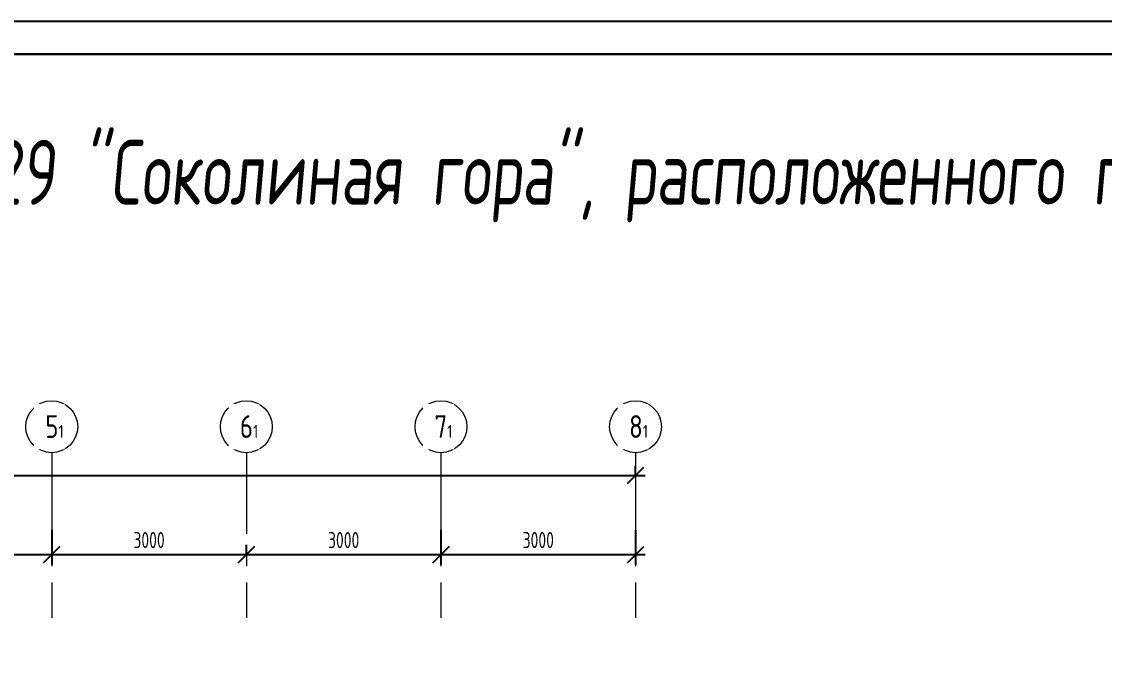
# Model space of a CAD drawing. Header units: millimetres. Extents: x -241391 to 8718866, y 0 to 143518.
# Drawn here: x -206697 to -190008, y 131239 to 141008 of the extents above; entities that cross this region are included whole.
import ezdxf
from ezdxf.enums import TextEntityAlignment as Align

# ---------------------------------------------------------------- set-up
doc = ezdxf.new("R2010")
doc.units = ezdxf.units.MM
doc.header["$MEASUREMENT"] = 0
doc.header["$PDMODE"] = 3
doc.header["$PDSIZE"] = -4
doc.linetypes.add('CENTER', pattern=[2, 1.25, -0.25, 0.25, -0.25])
doc.layers.get('0').update_dxf_attribs({"color": 250, "lineweight": 9})
doc.layers.get('Defpoints').update_dxf_attribs({"color": 8})
doc.layers.add('_RAMKA', color=7, linetype='Continuous')
for name, color, linetype, lineweight in [('АР_Оси', 193, 'Continuous', 9), ('АР_Оси размеры', 164, 'Continuous', 9), ('АР_Текст', 250, 'Continuous', 5)]:
    doc.layers.add(name, color=color, linetype=linetype, lineweight=lineweight)
doc.styles.add('ISOCPEUR', font='isocpeur.ttf', dxfattribs={"width": 0.7})
doc.styles.add('ГОСТ 2.304', font='isocpeur.ttf', dxfattribs={"width": 0.7})
doc.dimstyles.new('СПДС', dxfattribs={"dimscale": 100, "dimtxt": 2.5, "dimasz": 2.5, "dimexe": 1.5, "dimexo": 0, "dimgap": 1, "dimtad": 1, "dimdec": 0, "dimrnd": 1, "dimtxsty": 'ГОСТ 2.304', "dimblk": 'OBLIQUE', "dimcen": 2.5, "dimdle": 1.5, "dimadec": 0, "dimazin": 2, "dimtfac": 0.75, "dimtdec": 0, "dimtmove": 1, "dimatfit": 3, "dimfxl": 1, "dimtolj": 1, "dimarcsym": 1})

# ---------------------------------------------------------------- blocks, each defined once
blk = doc.blocks.new('_Oblique')
at = {"color": 0, "linetype": 'ByBlock', "lineweight": -2}
blk.add_line((-0.5, -0.5), (0.5, 0.5), dxfattribs=at)
blk = doc.blocks.new('*D292')
at = {"layer": 'Defpoints', "color": 0, "ltscale": 100, "transparency": 16777216}
for p in [(-209234, 133379), (-206234, 133173), (-206234, 132791)]:
    blk.add_point(p, dxfattribs=at)
at = {"layer": 'АР_Оси размеры', "color": 0, "lineweight": -2, "ltscale": 100, "transparency": 16777216}
for p, q in [((-209234, 133379), (-209234, 132641)), ((-206234, 133173), (-206234, 132641)), ((-209384, 132791), (-206084, 132791))]:
    blk.add_line(p, q, dxfattribs=at)
at = {"layer": 'АР_Оси размеры', "color": 0, "lineweight": -2, "ltscale": 100, "transparency": 16777216, "xscale": 250, "yscale": 250, "zscale": 250, "rotation": 180}
blk.add_blockref('_Oblique', (-209234, 132791), dxfattribs=at)
at = {"layer": 'АР_Оси размеры', "color": 0, "lineweight": -2, "ltscale": 100, "transparency": 16777216, "xscale": 250, "yscale": 250, "zscale": 250}
blk.add_blockref('_Oblique', (-206234, 132791), dxfattribs=at)
at = {"layer": 'АР_Оси размеры', "color": 0, "ltscale": 100, "transparency": 16777216, "insert": (-207734, 133016), "char_height": 250, "attachment_point": 5, "style": 'ГОСТ 2.304'}
blk.add_mtext('\\A1;3000', dxfattribs=at)
blk = doc.blocks.new('*D293')
at = {"layer": 'Defpoints', "color": 0, "ltscale": 100, "transparency": 16777216}
for p in [(-206234, 133173), (-203234, 132791), (-203234, 132791)]:
    blk.add_point(p, dxfattribs=at)
at = {"layer": 'АР_Оси размеры', "color": 0, "lineweight": -2, "ltscale": 100, "transparency": 16777216}
for p, q in [((-206234, 133173), (-206234, 132641)), ((-203234, 132791), (-203234, 132941)), ((-206384, 132791), (-203084, 132791))]:
    blk.add_line(p, q, dxfattribs=at)
at = {"layer": 'АР_Оси размеры', "color": 0, "lineweight": -2, "ltscale": 100, "transparency": 16777216, "xscale": 250, "yscale": 250, "zscale": 250, "rotation": 180}
blk.add_blockref('_Oblique', (-206234, 132791), dxfattribs=at)
at = {"layer": 'АР_Оси размеры', "color": 0, "lineweight": -2, "ltscale": 100, "transparency": 16777216, "xscale": 250, "yscale": 250, "zscale": 250}
blk.add_blockref('_Oblique', (-203234, 132791), dxfattribs=at)
at = {"layer": 'АР_Оси размеры', "color": 0, "ltscale": 100, "transparency": 16777216, "insert": (-204734, 133016), "char_height": 250, "attachment_point": 5, "style": 'ГОСТ 2.304'}
blk.add_mtext('\\A1;3000', dxfattribs=at)
blk = doc.blocks.new('*D294')
at = {"layer": 'Defpoints', "color": 0, "ltscale": 100, "transparency": 16777216}
for p in [(-200234, 133173), (-203234, 132791), (-200234, 132791)]:
    blk.add_point(p, dxfattribs=at)
at = {"layer": 'АР_Оси размеры', "color": 0, "lineweight": -2, "ltscale": 100, "transparency": 16777216}
for p, q in [((-200234, 133173), (-200234, 132641)), ((-203234, 132791), (-203234, 132941)), ((-203384, 132791), (-200084, 132791))]:
    blk.add_line(p, q, dxfattribs=at)
at = {"layer": 'АР_Оси размеры', "color": 0, "lineweight": -2, "ltscale": 100, "transparency": 16777216, "xscale": 250, "yscale": 250, "zscale": 250, "rotation": 180}
blk.add_blockref('_Oblique', (-203234, 132791), dxfattribs=at)
at = {"layer": 'АР_Оси размеры', "color": 0, "lineweight": -2, "ltscale": 100, "transparency": 16777216, "xscale": 250, "yscale": 250, "zscale": 250}
blk.add_blockref('_Oblique', (-200234, 132791), dxfattribs=at)
at = {"layer": 'АР_Оси размеры', "color": 0, "ltscale": 100, "transparency": 16777216, "insert": (-201734, 133016), "char_height": 250, "attachment_point": 5, "style": 'ГОСТ 2.304'}
blk.add_mtext('\\A1;3000', dxfattribs=at)
blk = doc.blocks.new('*D295')
at = {"layer": 'Defpoints', "color": 0, "ltscale": 100, "transparency": 16777216}
for p in [(-200234, 133173), (-197234, 133167), (-197234, 132791)]:
    blk.add_point(p, dxfattribs=at)
at = {"layer": 'АР_Оси размеры', "color": 0, "lineweight": -2, "ltscale": 100, "transparency": 16777216}
for p, q in [((-200234, 133173), (-200234, 132641)), ((-197234, 133167), (-197234, 132641)), ((-200384, 132791), (-197084, 132791))]:
    blk.add_line(p, q, dxfattribs=at)
at = {"layer": 'АР_Оси размеры', "color": 0, "lineweight": -2, "ltscale": 100, "transparency": 16777216, "xscale": 250, "yscale": 250, "zscale": 250, "rotation": 180}
blk.add_blockref('_Oblique', (-200234, 132791), dxfattribs=at)
at = {"layer": 'АР_Оси размеры', "color": 0, "lineweight": -2, "ltscale": 100, "transparency": 16777216, "xscale": 250, "yscale": 250, "zscale": 250}
blk.add_blockref('_Oblique', (-197234, 132791), dxfattribs=at)
at = {"layer": 'АР_Оси размеры', "color": 0, "ltscale": 100, "transparency": 16777216, "insert": (-198734, 133016), "char_height": 250, "attachment_point": 5, "style": 'ГОСТ 2.304'}
blk.add_mtext('\\A1;3000', dxfattribs=at)
blk = doc.blocks.new('*D310')
at = {"layer": 'Defpoints', "color": 0, "ltscale": 100, "transparency": 16777216}
for p in [(-218234, 134013), (-197234, 134013), (-197234, 134013)]:
    blk.add_point(p, dxfattribs=at)
at = {"layer": 'АР_Оси размеры', "color": 0, "lineweight": -2, "ltscale": 100, "transparency": 16777216}
for p, q in [((-218234, 134013), (-218234, 134163)), ((-197234, 134013), (-197234, 134163)), ((-218384, 134013), (-197084, 134013))]:
    blk.add_line(p, q, dxfattribs=at)
at = {"layer": 'АР_Оси размеры', "color": 0, "lineweight": -2, "ltscale": 100, "transparency": 16777216, "xscale": 250, "yscale": 250, "zscale": 250, "rotation": 180}
blk.add_blockref('_Oblique', (-218234, 134013), dxfattribs=at)
at = {"layer": 'АР_Оси размеры', "color": 0, "lineweight": -2, "ltscale": 100, "transparency": 16777216, "xscale": 250, "yscale": 250, "zscale": 250}
blk.add_blockref('_Oblique', (-197234, 134013), dxfattribs=at)
at = {"layer": 'АР_Оси размеры', "color": 0, "ltscale": 100, "transparency": 16777216, "insert": (-207734, 134238), "char_height": 250, "attachment_point": 5, "style": 'ГОСТ 2.304'}
blk.add_mtext('\\A1;21000', dxfattribs=at)

msp = doc.modelspace()

# ---------------------------------------------------------------- linework, layer by layer
at = {"layer": 'АР_Оси', "color": 253, "linetype": 'CENTER', "ltscale": 1000}
for p, q in [((-206233.9, 134363.2), (-206233.9, 131819)), ((-203233.9, 134363.2), (-203233.9, 131819)), ((-200233.9, 134363.2), (-200233.9, 131819)), ((-197233.9, 134363.2), (-197233.9, 131819))]:
    msp.add_line(p, q, dxfattribs=at)
at = {"layer": 'АР_Оси', "color": 253, "ltscale": 0.5}
for centre in [(-206233.9, 134763.2), (-203233.9, 134763.2), (-200233.9, 134763.2), (-197233.9, 134763.2)]:
    msp.add_circle(centre, 400, dxfattribs=at)

# ---------------------------------------------------------------- texts
at = {"layer": 'АР_Текст', "ltscale": 75, "style": 'ISOCPEUR', "oblique": 5, "width": 0.7}
msp.add_text('Капитальный ремонт здания "ГБОУ Школа № 429 "Соколиная гора", расположенного по адресу: г.Москва, ул. Соколиной горы 5-я, д. 14', height=1000, dxfattribs=at).set_placement((-198201.2, 138647.7), align=Align.MIDDLE)

# ---------------------------------------------------------------- dimensions: what is measured, and where the dimension line sits
at = {"layer": 'АР_Оси размеры', "color": 253, "ltscale": 100}
for base, p1, p2, picture, middle in [((-206233.9, 132790.8), (-209233.9, 133378.5), (-206233.9, 133172.8), '*D292', (-207733.9, 133015.8)), ((-203233.9, 132790.8), (-206233.9, 133172.8), (-203233.9, 132790.8), '*D293', (-204733.9, 133015.8)), ((-200233.9, 132790.8), (-203233.9, 132790.8), (-200233.9, 133172.8), '*D294', (-201733.9, 133015.8)), ((-197233.9, 132790.8), (-200233.9, 133172.8), (-197233.9, 133167.1), '*D295', (-198733.9, 133015.8))]:
    dim = msp.add_linear_dim(base=base, p1=p1, p2=p2, dimstyle='СПДС', dxfattribs=at)
    dim.commit()
    dim.dimension.update_dxf_attribs({"geometry": picture, "text_midpoint": middle})

# ---------------------------------------------------------------- next in the draw order: texts
at = {"layer": 'АР_Оси', "color": 253, "char_height": 350, "width": 123.867, "attachment_point": 1, "line_spacing_factor": 1.149209, "style": 'ГОСТ 2.304', "bg_fill": 2}
for s, insert in [('{\\W0.8;5\\H0.57143x;1}', (-206333.7, 134940.9)), ('{\\W0.8;6\\H0.57143x;1}', (-203333.7, 134940.9)), ('{\\W0.8;7\\H0.57143x;1}', (-200333.7, 134940.9)), ('{\\W0.8;8\\H0.57143x;1}', (-197333.7, 134940.9))]:
    msp.add_mtext(s, dxfattribs=dict(at, insert=insert))

# ---------------------------------------------------------------- next in the draw order: linework, layer by layer
at = {"layer": '_RAMKA', "color": 0}
msp.add_lwpolyline([(-241391.3, 81826.5), (-157691.3, 81826.5), (-157691.3, 141008.3), (-241391.3, 141008.3)], close=True, dxfattribs=at)
at = {"layer": '_RAMKA', "color": 0, "lineweight": 30}
msp.add_lwpolyline([(-239391.3, 82326.5), (-158191.3, 82326.5), (-158191.3, 140508.3), (-239391.3, 140508.3)], close=True, dxfattribs=at)

# ---------------------------------------------------------------- next in the draw order: dimensions: what is measured, and where the dimension line sits
at = {"layer": 'АР_Оси размеры', "color": 253, "ltscale": 100}
dim = msp.add_linear_dim(base=(-197233.9, 134013.2), p1=(-218233.9, 134013.2), p2=(-197233.9, 134013.2), dimstyle='СПДС', dxfattribs=at)
dim.commit()
dim.dimension.update_dxf_attribs({"geometry": '*D310', "text_midpoint": (-207733.9, 134238.2)})

doc.saveas('drawing.dxf')
